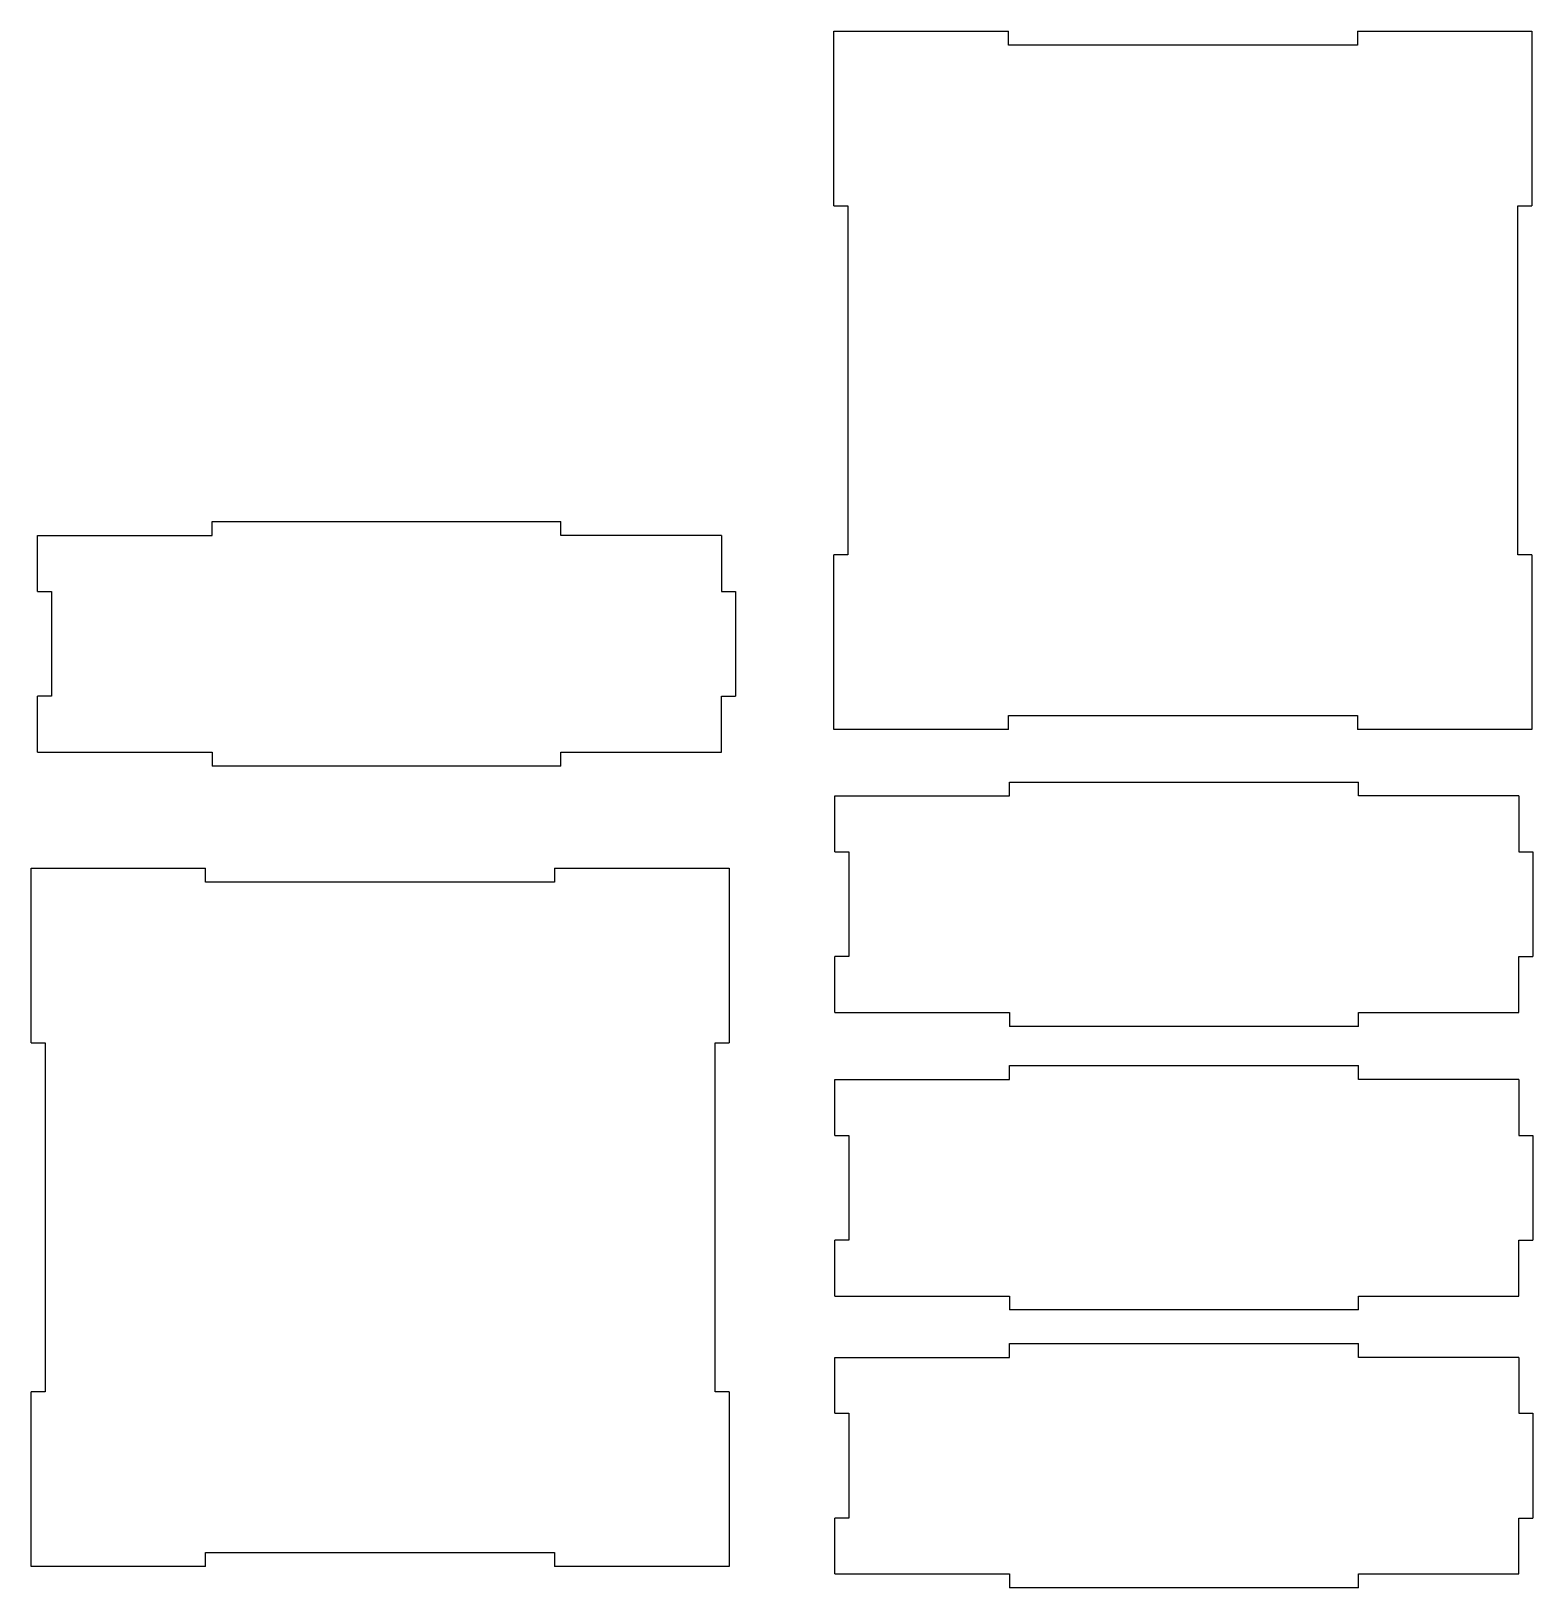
# Model space of a CAD drawing. Extents: x 4.3 to 25.8, y -9.6 to 12.7.
import ezdxf

# ---------------------------------------------------------------- set-up
doc = ezdxf.new("R2010")
doc.units = 0
doc.layers.get('0').update_dxf_attribs({"linetype": 'CONTINUOUS'})

msp = doc.modelspace()

# ---------------------------------------------------------------- linework, layer by layer
for p, q in [((15.781, 10.164), (15.781, 12.664)), ((15.781, 12.664), (18.281, 12.664)), ((18.281, 12.464), (18.281, 12.664)), ((23.281, 12.664), (25.781, 12.664)), ((23.281, 12.664), (23.281, 12.464)), ((25.781, 12.664), (25.781, 10.164)), ((23.281, 12.464), (18.281, 12.464)), ((15.781, 10.164), (15.981, 10.164)), ((15.981, 10.164), (15.981, 5.164)), ((25.581, 10.164), (25.781, 10.164)), ((25.581, 5.164), (25.581, 10.164)), ((6.87, 5.639), (11.87, 5.639)), ((6.87, 5.439), (6.87, 5.639)), ((11.87, 5.439), (11.87, 5.639)), ((4.37, 4.639), (4.37, 5.439)), ((4.37, 5.439), (6.87, 5.439)), ((14.17, 5.439), (11.87, 5.439)), ((14.17, 5.439), (14.17, 4.639)), ((15.981, 5.164), (15.781, 5.164)), ((15.781, 2.664), (15.781, 5.164)), ((25.781, 5.164), (25.581, 5.164)), ((25.781, 5.164), (25.781, 2.664)), ((4.37, 4.639), (4.57, 4.639)), ((4.57, 4.639), (4.57, 3.139)), ((14.17, 4.639), (14.37, 4.639)), ((14.37, 4.639), (14.37, 3.139)), ((4.57, 3.139), (4.37, 3.139)), ((4.37, 2.339), (4.37, 3.139)), ((14.17, 2.339), (14.17, 3.139)), ((14.17, 3.139), (14.37, 3.139)), ((18.281, 2.864), (23.281, 2.864)), ((18.281, 2.664), (18.281, 2.864)), ((23.281, 2.864), (23.281, 2.664)), ((18.281, 2.664), (15.781, 2.664)), ((25.781, 2.664), (23.281, 2.664)), ((4.37, 2.339), (6.87, 2.339)), ((6.87, 2.339), (6.87, 2.139)), ((11.87, 2.139), (11.87, 2.339)), ((11.87, 2.339), (14.17, 2.339)), ((11.87, 2.139), (6.87, 2.139)), ((18.295, 1.91), (23.295, 1.91)), ((18.295, 1.71), (18.295, 1.91)), ((23.295, 1.71), (23.295, 1.91)), ((15.795, 0.91), (15.795, 1.71)), ((15.795, 1.71), (18.295, 1.71)), ((25.595, 1.71), (23.295, 1.71)), ((25.595, 1.71), (25.595, 0.91)), ((15.795, 0.91), (15.995, 0.91)), ((15.995, 0.91), (15.995, -0.59)), ((25.595, 0.91), (25.795, 0.91)), ((25.795, 0.91), (25.795, -0.59)), ((4.278, 0.675), (6.778, 0.675)), ((4.278, -1.825), (4.278, 0.675)), ((6.778, 0.475), (6.778, 0.675)), ((11.778, 0.675), (14.278, 0.675)), ((11.778, 0.675), (11.778, 0.475)), ((14.278, 0.675), (14.278, -1.825)), ((11.778, 0.475), (6.778, 0.475)), ((15.995, -0.59), (15.795, -0.59)), ((15.795, -1.39), (15.795, -0.59)), ((25.595, -1.39), (25.595, -0.59)), ((25.595, -0.59), (25.795, -0.59)), ((15.795, -1.39), (18.295, -1.39)), ((18.295, -1.39), (18.295, -1.59)), ((23.295, -1.59), (23.295, -1.39)), ((23.295, -1.39), (25.595, -1.39)), ((23.295, -1.59), (18.295, -1.59)), ((4.278, -1.825), (4.478, -1.825)), ((4.478, -1.825), (4.478, -6.825)), ((14.078, -6.825), (14.078, -1.825)), ((14.078, -1.825), (14.278, -1.825)), ((18.295, -2.352), (18.295, -2.152)), ((18.295, -2.152), (23.295, -2.152)), ((23.295, -2.352), (23.295, -2.152)), ((15.795, -2.352), (18.295, -2.352)), ((15.795, -3.152), (15.795, -2.352)), ((25.595, -2.352), (23.295, -2.352)), ((25.595, -2.352), (25.595, -3.152)), ((15.795, -3.152), (15.995, -3.152)), ((15.995, -3.152), (15.995, -4.652)), ((25.595, -3.152), (25.795, -3.152)), ((25.795, -3.152), (25.795, -4.652)), ((15.795, -5.452), (15.795, -4.652)), ((15.995, -4.652), (15.795, -4.652)), ((25.595, -4.652), (25.795, -4.652)), ((25.595, -5.452), (25.595, -4.652)), ((15.795, -5.452), (18.295, -5.452)), ((18.295, -5.452), (18.295, -5.652)), ((23.295, -5.652), (23.295, -5.452)), ((23.295, -5.452), (25.595, -5.452)), ((23.295, -5.652), (18.295, -5.652)), ((18.295, -6.332), (18.295, -6.132)), ((18.295, -6.132), (23.295, -6.132)), ((23.295, -6.332), (23.295, -6.132)), ((15.795, -7.132), (15.795, -6.332)), ((15.795, -6.332), (18.295, -6.332)), ((25.595, -6.332), (23.295, -6.332)), ((25.595, -6.332), (25.595, -7.132)), ((4.278, -9.325), (4.278, -6.825)), ((4.478, -6.825), (4.278, -6.825)), ((14.278, -6.825), (14.078, -6.825)), ((14.278, -6.825), (14.278, -9.325)), ((15.795, -7.132), (15.995, -7.132)), ((15.995, -7.132), (15.995, -8.632)), ((25.595, -7.132), (25.795, -7.132)), ((25.795, -7.132), (25.795, -8.632)), ((15.795, -9.432), (15.795, -8.632)), ((15.995, -8.632), (15.795, -8.632)), ((25.595, -8.632), (25.795, -8.632)), ((25.595, -9.432), (25.595, -8.632)), ((6.778, -9.325), (6.778, -9.125)), ((6.778, -9.125), (11.778, -9.125)), ((11.778, -9.125), (11.778, -9.325)), ((6.778, -9.325), (4.278, -9.325)), ((14.278, -9.325), (11.778, -9.325)), ((15.795, -9.432), (18.295, -9.432)), ((18.295, -9.432), (18.295, -9.632)), ((23.295, -9.432), (25.595, -9.432)), ((23.295, -9.632), (23.295, -9.432)), ((23.295, -9.632), (18.295, -9.632))]:
    msp.add_line(p, q)

doc.saveas('drawing.dxf')
